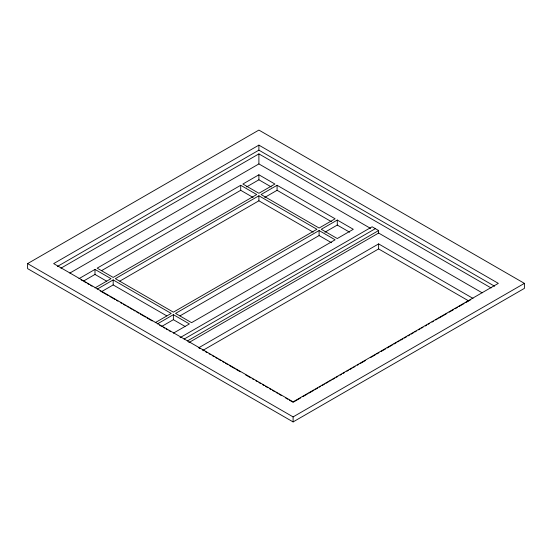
<?xml version="1.0" encoding="UTF-8"?>
<svg xmlns="http://www.w3.org/2000/svg" width="552" height="552" viewBox="0 0 552 552"><rect width="100%" height="100%" fill="white"/><g stroke="black" fill="none" stroke-linecap="round" stroke-linejoin="round"><path stroke-width="0.83" d="M27.6 263.614L258.895 130.079L524.4 283.369L524.4 288.379L293.105 421.921L27.6 268.631L27.6 263.614L293.105 416.905L524.4 283.369M258.895 145.128L53.661 263.614L293.105 401.856L498.339 283.369L258.895 145.128L258.895 150.144L494.606 286.226M57.394 266.478L258.895 150.144M60.906 268.203L258.895 153.891L491.094 287.951M69.835 273.081L258.895 163.923L370.627 228.431M78.977 278.663L94.992 269.417L111.007 278.663L94.992 287.909M240.707 185.286L97.166 268.162L113.181 277.408L256.728 194.539L240.707 185.286L240.707 190.302L101.623 270.604M258.895 174.784L242.88 184.037L258.895 193.283L274.917 184.037L258.895 174.784L258.895 179.8L246.523 186.949M83.345 281.161L94.992 274.434L106.639 281.161M97.166 289.165L113.181 279.919L171.21 313.419L155.195 322.672M258.895 195.787L115.354 278.663L173.383 312.17L316.931 229.294L258.895 195.787L258.895 200.804L119.812 281.106M277.083 185.286L261.068 194.539L319.097 228.038L335.119 218.792L277.083 185.286L277.083 190.302L331.393 221.662M101.533 291.656L113.181 284.935L166.745 315.861M264.712 197.45L277.083 190.302M157.368 323.92L173.383 314.674L189.398 323.92L173.383 333.173M319.097 230.55L175.557 313.419L191.572 322.672L335.119 239.796L319.097 230.55L319.097 235.559L180.014 315.861M337.286 220.048L321.271 229.294L337.286 238.54L353.308 229.294L337.286 220.048L337.286 225.064L349.664 232.206M161.736 326.418L173.383 319.691L185.03 326.418M324.914 232.206L337.286 225.064M180.083 337.658L372.117 226.782L378.617 230.536L378.617 233.047L188.812 342.626M184.078 339.1L375.367 228.659M187.328 340.977L378.617 230.536M473.023 298.411L378.617 243.908L198.692 347.788L200.183 348.643M203.177 350.216L378.617 248.924L468.565 300.854M300.571 397.978L293.105 402.291L289.386 400.145M302.806 396.688L307.285 394.1M308.782 393.238L314.005 390.223M315.502 389.36L317.738 388.07M319.235 387.207L320.726 386.345M322.216 385.482L324.459 384.185M325.949 383.323L328.192 382.032M329.682 381.17L331.179 380.307M332.67 379.445L334.912 378.154M336.403 377.292L337.9 376.429M340.135 375.139L341.633 374.277M343.123 373.414L344.614 372.552M346.856 371.254L348.346 370.392M349.844 369.529L352.079 368.239M353.577 367.377L355.067 366.514M357.31 365.224L358.8 364.361M360.297 363.499L365.521 360.484M370.744 357.461L375.229 354.881M376.719 354.018L378.955 352.721M381.197 351.431L385.675 348.843M387.173 347.981L392.396 344.965M393.887 344.103L396.129 342.806M397.619 341.95L399.117 341.088M400.607 340.225L402.85 338.928M404.34 338.065L406.582 336.775M408.073 335.913L409.57 335.05M411.061 334.188L413.303 332.897M414.793 332.035L416.284 331.172M418.526 329.875L420.017 329.013M421.514 328.157L423.004 327.295M425.247 325.997L426.737 325.135M428.235 324.272L429.725 323.41M431.968 322.12L433.458 321.257M435.7 319.967L437.191 319.104M438.681 318.242L446.899 313.501M449.135 312.204L453.613 309.617M455.11 308.761L457.346 307.464M458.843 306.601L464.066 303.586M465.564 302.724L470.787 299.708M378.617 233.047L482.158 292.822M258.895 179.8L271.273 186.949M240.707 190.302L253.085 197.45M258.895 200.804L313.205 232.164M319.097 235.559L331.476 242.707M81.158 279.926L82.614 280.768M84.801 282.031L86.257 282.865M87.713 283.707L89.169 284.549M90.625 285.391L92.08 286.233M100.14 290.883L108.323 295.61M109.813 296.465L115.016 299.474M116.506 300.336L117.997 301.192M120.226 302.482L121.716 303.338M123.2 304.2L125.435 305.491M126.925 306.346L128.409 307.209M129.899 308.064L132.128 309.355M133.618 310.21L135.109 311.073M136.592 311.928L138.828 313.219M140.311 314.081L145.521 317.083M147.011 317.945L152.221 320.953M159.549 325.183L161.005 326.025M163.192 327.288L164.648 328.13M166.104 328.964L167.56 329.806M169.015 330.648L170.471 331.49M202.411 349.933L203.895 350.789M205.385 351.645L206.869 352.507M209.105 353.791L210.588 354.653M212.078 355.509L214.307 356.799M215.791 357.655L217.281 358.517M218.764 359.373L220.993 360.663M222.484 361.519L223.967 362.374M225.457 363.237L227.686 364.52M229.17 365.383L234.379 368.384M235.863 369.247L240.32 371.82M245.53 374.822L250.732 377.83M252.216 378.686L253.706 379.541M255.935 380.832L257.418 381.687M258.909 382.55L260.392 383.405M262.628 384.696L264.111 385.551M265.595 386.414L267.83 387.697M269.314 388.56L270.804 389.415M272.288 390.271L274.517 391.561M276.007 392.417L277.49 393.279M278.981 394.135L281.209 395.425M285.667 397.999L287.902 399.289M378.617 243.908L378.617 248.924M293.105 416.905L293.105 421.921M258.895 153.891L258.895 163.923M173.383 314.674L173.383 319.691M113.181 279.919L113.181 284.935M94.992 269.417L94.992 274.434"/></g></svg>
